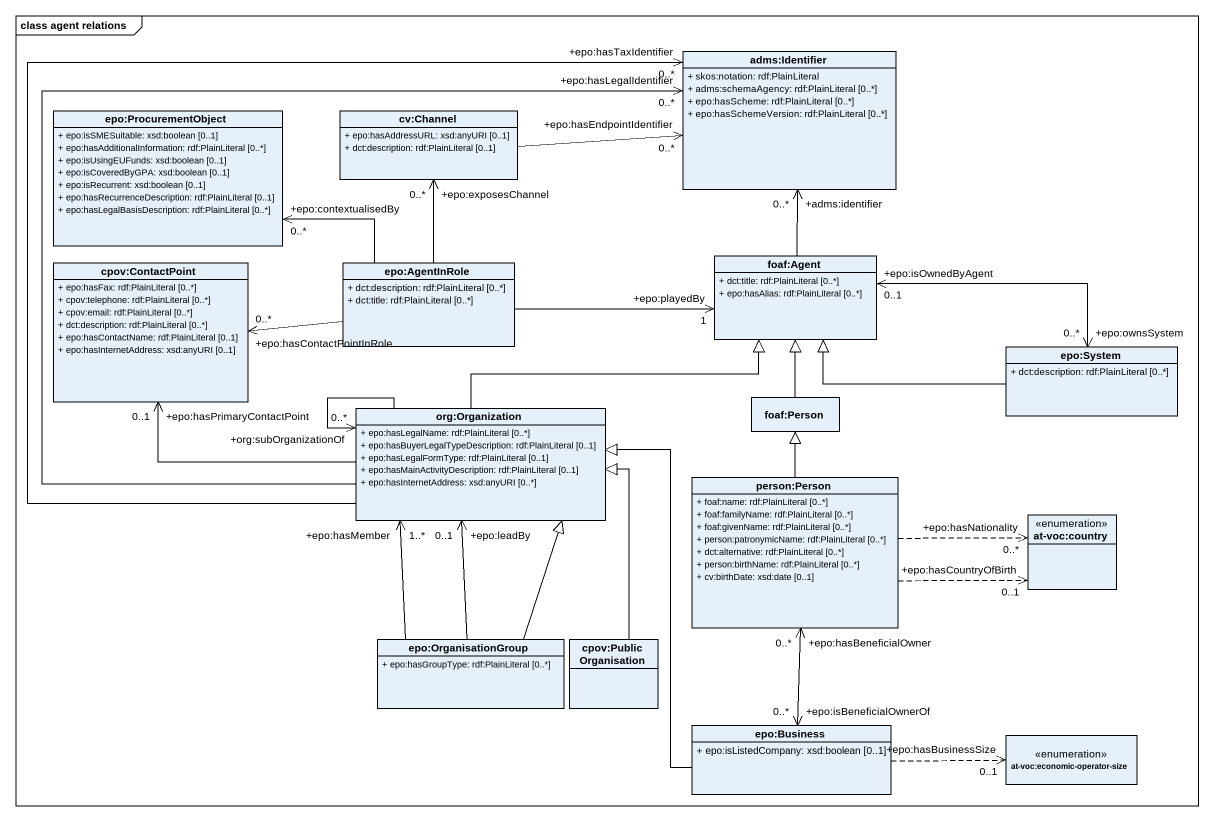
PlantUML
@startuml
mainframe class agent relations
hide circle
hide empty members
skinparam classAttributeIconSize 0
class "adms:Identifier" as adms_Identifier {
  + skos:notation: rdf:PlainLiteral
  + adms:schemaAgency: rdf:PlainLiteral [0..*]
  + epo:hasScheme: rdf:PlainLiteral [0..*]
  + epo:hasSchemeVersion: rdf:PlainLiteral [0..*]
}
class "epo:ProcurementObject" as epo_ProcurementObject {
  + epo:isSMESuitable: xsd:boolean [0..1]
  + epo:hasAdditionalInformation: rdf:PlainLiteral [0..*]
  + epo:isUsingEUFunds: xsd:boolean [0..1]
  + epo:isCoveredByGPA: xsd:boolean [0..1]
  + epo:isRecurrent: xsd:boolean [0..1]
  + epo:hasRecurrenceDescription: rdf:PlainLiteral [0..1]
  + epo:hasLegalBasisDescription: rdf:PlainLiteral [0..*]
}
class "cv:Channel" as cv_Channel {
  + epo:hasAddressURL: xsd:anyURI [0..1]
  + dct:description: rdf:PlainLiteral [0..1]
}
class "cpov:ContactPoint" as cpov_ContactPoint {
  + epo:hasFax: rdf:PlainLiteral [0..*]
  + cpov:telephone: rdf:PlainLiteral [0..*]
  + cpov:email: rdf:PlainLiteral [0..*]
  + dct:description: rdf:PlainLiteral [0..*]
  + epo:hasContactName: rdf:PlainLiteral [0..1]
  + epo:hasInternetAddress: xsd:anyURI [0..1]
}
class "epo:AgentInRole" as epo_AgentInRole {
  + dct:description: rdf:PlainLiteral [0..*]
  + dct:title: rdf:PlainLiteral [0..*]
}
class "foaf:Agent" as foaf_Agent {
  + dct:title: rdf:PlainLiteral [0..*]
  + epo:hasAlias: rdf:PlainLiteral [0..*]
}
class "epo:System" as epo_System {
  + dct:description: rdf:PlainLiteral [0..*]
}
class "org:Organization" as org_Organization {
  + epo:hasLegalName: rdf:PlainLiteral [0..*]
  + epo:hasBuyerLegalTypeDescription: rdf:PlainLiteral [0..1]
  + epo:hasLegalFormType: rdf:PlainLiteral [0..1]
  + epo:hasMainActivityDescription: rdf:PlainLiteral [0..1]
  + epo:hasInternetAddress: xsd:anyURI [0..*]
}
class "foaf:Person" as foaf_Person
class "person:Person" as person_Person {
  + foaf:name: rdf:PlainLiteral [0..*]
  + foaf:familyName: rdf:PlainLiteral [0..*]
  + foaf:givenName: rdf:PlainLiteral [0..*]
  + person:patronymicName: rdf:PlainLiteral [0..*]
  + dct:alternative: rdf:PlainLiteral [0..*]
  + person:birthName: rdf:PlainLiteral [0..*]
  + cv:birthDate: xsd:date [0..1]
}
enum "at-voc:country" as at_voc_country
class "epo:OrganisationGroup" as epo_OrganisationGroup {
  + epo:hasGroupType: rdf:PlainLiteral [0..*]
}
class "cpov:PublicOrganisation" as cpov_PublicOrganisation
class "epo:Business" as epo_Business {
  + epo:isListedCompany: xsd:boolean [0..1]
}
enum "at-voc:economic-operator-size" as at_voc_economic_operator
cv_Channel -right-> "+epo:hasEndpointIdentifier\n0..*" adms_Identifier
epo_AgentInRole -left-> "+epo:contextualisedBy\n0..*" epo_ProcurementObject
epo_AgentInRole -up-> "+epo:exposesChannel\n0..*" cv_Channel
epo_AgentInRole -left-> "+epo:hasContactPointInRole\n0..*" cpov_ContactPoint
epo_AgentInRole -right-> "+epo:playedBy\n1" foaf_Agent
foaf_Agent -up-> "+adms:identifier\n0..*" adms_Identifier
epo_System "+epo:ownsSystem\n0..*" <-left-> "+epo:isOwnedByAgent\n0..1" foaf_Agent
epo_System -left-|> foaf_Agent
org_Organization -up-> "+epo:hasLegalIdentifier\n0..*" adms_Identifier
org_Organization -up-> "+epo:hasTaxIdentifier\n0..*" adms_Identifier
org_Organization -left-> "+epo:hasPrimaryContactPoint\n0..1" cpov_ContactPoint
org_Organization -right-|> foaf_Agent
org_Organization --> "+org:subOrganizationOf\n0..*" org_Organization
foaf_Person -up-|> foaf_Agent
person_Person -up-|> foaf_Person
person_Person .right.> "+epo:hasNationality\n0..*" at_voc_country
person_Person .right.> "+epo:hasCountryOfBirth\n0..1" at_voc_country
epo_OrganisationGroup -up-> "+epo:leadBy\n0..1" org_Organization
epo_OrganisationGroup -up-> "+epo:hasMember\n1..*" org_Organization
epo_OrganisationGroup -up-|> org_Organization
cpov_PublicOrganisation -up-|> org_Organization
epo_Business -up-|> org_Organization
epo_Business "+epo:isBeneficialOwnerOf\n0..*" <-up-> "+epo:hasBeneficialOwner\n0..*" person_Person
epo_Business .right.> "+epo:hasBusinessSize\n0..1" at_voc_economic_operator
@enduml
